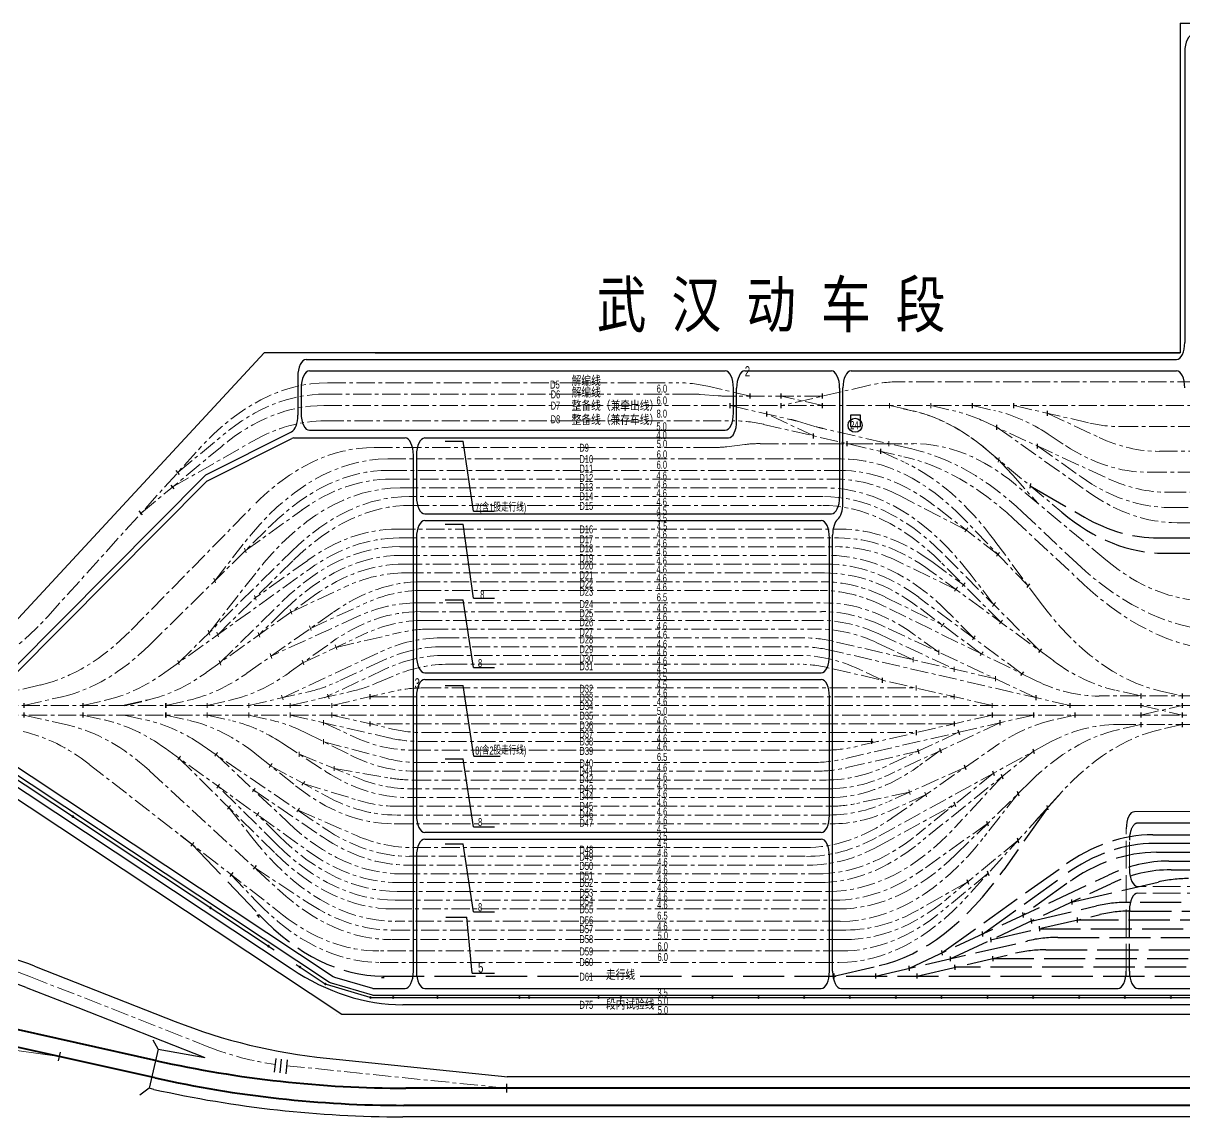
# Model space of a CAD drawing. Header units: millimetres. Extents: x 127 to 2034, y 513 to 812.
# Drawn here: x 971.1 to 1072.7, y 599.1 to 694.7 of the extents above; entities that cross this region are included whole.
import ezdxf

# ---------------------------------------------------------------- set-up
doc = ezdxf.new("R2010")
doc.units = ezdxf.units.MM
for name, pattern in [('ACAD_ISO02W100', [15, 12, -3]), ('CENTER', [50.8, 31.75, -6.35, 6.35, -6.35]), ('CONTINOUS', [0])]:
    doc.linetypes.add(name, pattern=pattern)
for name, color, linetype in [('TXT', 4, 'Continuous'), ('ZC_动车段新建', 52, 'Continuous'), ('ZC_新建', 7, 'Continuous'), ('ZC_站场', 7, 'Continuous'), ('ZC_远期', 7, 'Continuous'), ('室外建筑与道路', 3, 'Continuous'), ('牵引所', 6, 'Continuous'), ('生产房屋', 1, 'Continuous'), ('设计', 6, 'Continuous'), ('近期设计', 6, 'Continuous')]:
    doc.layers.add(name, color=color, linetype=linetype)
doc.styles.add('HZTXT', font='tx.shx', dxfattribs={"width": 0.75, "bigfont": 'hztxt.shx'})
doc.styles.add('SJW', font='SimSun.ttf', dxfattribs={"width": 0.8})
doc.linetypes.add('JBFWALL1', pattern='A,5000,[130,ltypeshp.shx,S=250,R=0,X=0,Y=-250],5000', length=10000)
doc.linetypes.add('JBFWALL1F', pattern='A,5000,[130,ltypeshp.shx,S=250,R=0,X=0,Y=250],5000', length=10000)

msp = doc.modelspace()

# ---------------------------------------------------------------- linework, layer by layer
at = {"layer": 'TXT'}
for p, q in [((1007.99, 658.15), (1009.55, 658.15)), ((1010.45, 652.03), (1009.55, 658.15)), ((1010.45, 652.03), (1012.28, 652.03)), ((1007.99, 650.91), (1009.55, 650.91)), ((1010.45, 644.42), (1009.55, 650.91)), ((1007.99, 644.29), (1009.56, 644.29)), ((1010.45, 638.36), (1009.56, 644.29)), ((1010.45, 644.42), (1012.28, 644.42)), ((1010.45, 638.36), (1012.29, 638.36)), ((1007.99, 636.79), (1009.55, 636.79)), ((1010.48, 630.62), (1009.55, 636.79)), ((1007.99, 630.38), (1009.55, 630.38)), ((1010.45, 624.45), (1009.55, 630.38)), ((1010.48, 630.62), (1012.79, 630.62)), ((1010.45, 624.45), (1012.28, 624.45)), ((1007.99, 622.94), (1009.55, 622.94)), ((1010.45, 617.01), (1009.55, 622.94)), ((1010.45, 617.01), (1012.28, 617.01)), ((1008.02, 616.53), (1009.86, 616.53)), ((1010.35, 611.64), (1009.86, 616.53)), ((1010.35, 611.64), (1012.28, 611.64))]:
    msp.add_line(p, q, dxfattribs=at)
msp.add_circle((1043.83, 659.55), 0.611, dxfattribs=at)
at = {"layer": 'ZC_动车段新建', "color": 6, "linetype": 'JBFWALL1', "ltscale": 0.0002}
msp.add_line((1072.27, 694.71), (1091.86, 694.71), dxfattribs=at)
at = {"layer": 'ZC_动车段新建', "color": 6, "linetype": 'JBFWALL1F', "ltscale": 0.0002}
for p, q in [((1072.27, 694.71), (1072.27, 665.88)), ((992.15, 665.88), (967.19, 638.96)), ((1072.27, 665.88), (992.15, 665.88)), ((964.37, 630.97), (998.94, 608.05)), ((998.94, 608.05), (1155.44, 608.05))]:
    msp.add_line(p, q, dxfattribs=at)
at = {"layer": 'ZC_动车段新建', "color": 1}
for p, q in [((1072.27, 665.88), (996.81, 665.88)), ((1001.86, 665.88), (1072.27, 665.88))]:
    msp.add_line(p, q, dxfattribs=at)
at = {"layer": 'ZC_新建', "color": 1}
for p, q in [((965.8, 631.07), (994.51, 612.04)), ((1004.26, 608.89), (1155.35, 608.89))]:
    msp.add_line(p, q, dxfattribs=at)
msp.add_ellipse((1004.26, 675.49), major_axis=(0, 66.61), ratio=0.481384, start_param=2.832691, end_param=3.141593, dxfattribs=at)
at = {"layer": 'ZC_站场', "color": 1}
msp.add_line((1072.27, 665.88), (996.81, 665.88), dxfattribs=at)
at = {"layer": 'ZC_站场', "color": 6, "linetype": 'CONTINOUS'}
for p, q in [((966.2, 631.45), (993.01, 613.68)), ((994.94, 612.4), (997.48, 610.71)), ((997.56, 610.68), (1001.4, 609.54)), ((1001.43, 609.52), (1099.53, 609.52))]:
    msp.add_line(p, q, dxfattribs=at)
at = {"layer": 'ZC_站场'}
msp.add_line((998.45, 608), (998.45, 608), dxfattribs=at)
at = {"layer": 'ZC_站场', "color": 145}
for p, q in [((974.29, 604.73), (974.12, 603.97)), ((1013.35, 601.97), (1013.35, 601.19))]:
    msp.add_line(p, q, dxfattribs=at)
at = {"layer": 'ZC_远期', "color": 145}
for p, q in [((1032.91, 661.06), (1032.91, 661.49)), ((1034.65, 661.89), (1034.65, 662.32)), ((1037.37, 661.89), (1037.37, 662.32)), ((1037.37, 661.06), (1037.37, 661.49)), ((1040.97, 661.89), (1040.97, 662.32)), ((1040.97, 661.06), (1040.97, 661.49)), ((1054.09, 661.06), (1054.09, 661.49)), ((1057.72, 661.06), (1057.72, 661.49)), ((1036.11, 660.32), (1036.11, 660.75)), ((1060.65, 660.38), (1060.65, 660.81)), ((1056.24, 659.14), (1056.24, 659.58)), ((1040.2, 658.4), (1040.2, 658.84)), ((1043.14, 657.73), (1043.14, 658.16)), ((1046.08, 657.05), (1046.08, 657.48)), ((1059.79, 657.51), (1059.79, 657.94)), ((984.73, 655.26), (984.45, 655.6)), ((984.27, 653.99), (984, 654.32)), ((1059.18, 654.46), (1059.11, 654.05)), ((981.5, 651.73), (981.22, 652.06)), ((1059.1, 645.69), (1058.85, 645.37)), ((1060.14, 640), (1059.89, 639.67)), ((1046.21, 637.48), (1046.21, 637.04)), ((1058.56, 638), (1058.31, 637.67)), ((1001.38, 636.03), (1001.38, 635.59)), ((1068.82, 636.09), (1068.82, 635.66)), ((1072.45, 636.09), (1072.45, 635.66)), ((971.13, 635.26), (971.13, 634.83)), ((976.28, 635.26), (976.28, 634.83)), ((1059.65, 635.95), (1059.65, 635.51)), ((1062.61, 635.26), (1062.61, 634.83)), ((1068.84, 635.26), (1068.84, 634.83)), ((1072.45, 635.26), (1072.45, 634.83)), ((971.13, 634.43), (971.13, 634)), ((976.28, 634.43), (976.28, 634)), ((1055.81, 634.43), (1055.81, 634)), ((1059.43, 634.43), (1059.43, 634)), ((1063.06, 634.43), (1063.06, 634)), ((1068.84, 634.43), (1068.84, 634)), ((1072.45, 634.43), (1072.45, 634)), ((1001.38, 633.66), (1001.38, 633.23)), ((1052.49, 633.66), (1052.49, 633.23)), ((1056.5, 633.75), (1056.5, 633.32)), ((1068.82, 633.6), (1068.82, 633.16)), ((1072.45, 633.6), (1072.45, 633.16)), ((1045.27, 632.13), (1045.27, 631.7)), ((1049.17, 632.9), (1049.17, 632.46)), ((1052.82, 632.92), (1052.96, 632.51)), ((1049.28, 631.26), (1049.42, 630.85)), ((1051.21, 631.31), (1051.35, 630.9)), ((1059.37, 631.26), (1059.51, 630.85)), ((1053.37, 629.85), (1053.51, 629.44)), ((1055.86, 629.34), (1056, 628.93)), ((1056.61, 629.05), (1056.76, 628.64)), ((1058.01, 627.55), (1058.16, 627.15)), ((1052.48, 626.62), (1052.62, 626.21)), ((1060.73, 625.93), (1060.63, 626.31)), ((1055.34, 624.94), (1055.48, 624.53)), ((1058, 623.46), (1058.14, 623.05)), ((991.43, 621.06), (991.18, 620.74)), ((989.39, 620.43), (989.14, 620.1)), ((1053.61, 619.84), (1053.75, 619.43)), ((1055.39, 620.58), (1055.53, 620.17)), ((1062.75, 618.07), (1062.8, 617.65)), ((991.73, 616.52), (991.53, 616.73)), ((991.67, 616.78), (991.63, 616.63)), ((1058.49, 616.93), (1058.53, 616.51)), ((1059.21, 616.41), (1059.26, 615.99)), ((1059.93, 615.74), (1059.95, 615.31)), ((1063.25, 616.51), (1063.27, 616.08)), ((1054.94, 615.27), (1054.99, 614.85)), ((1055.67, 614.76), (1055.71, 614.34)), ((1051.4, 613.62), (1051.45, 613.2)), ((1052.14, 613.11), (1052.16, 612.68)), ((1055.86, 613.13), (1055.89, 612.7)), ((1048.53, 612.28), (1048.56, 611.85)), ((1052.54, 612.36), (1052.57, 611.93)), ((1002.65, 611.22), (1002.42, 611.22)), ((1002.54, 611.38), (1002.54, 611.22)), ((1041.98, 611.6), (1041.98, 611.17)), ((1045.61, 611.6), (1045.61, 611.17)), ((1049.24, 611.6), (1049.24, 611.17))]:
    msp.add_line(p, q, dxfattribs=at)
at = {"layer": 'ZC_远期', "color": 6, "linetype": 'ACAD_ISO02W100', "ltscale": 0.3}
for p, q in [((1059.15, 654.26), (1063.91, 651.51)), ((1070.33, 649.7), (1111.71, 649.7)), ((1070.86, 648.37), (1111.71, 648.37)), ((1061.66, 627.2), (1059.62, 624.95)), ((1060.68, 626.12), (1056.84, 620.68)), ((985.85, 622.89), (991.67, 616.78)), ((1069.88, 623.74), (1115.42, 623.74)), ((1123, 622.97), (1070.04, 622.97)), ((1070.2, 622.21), (1108.41, 622.21)), ((1051.43, 613.41), (1062.04, 621.01)), ((1071.28, 621.44), (1103.76, 621.44)), ((1048.54, 612.06), (1066.01, 620.22)), ((1054.97, 615.06), (1062.2, 620.25)), ((1071.47, 620.67), (1104.07, 620.67)), ((1052.15, 612.89), (1066.19, 619.46)), ((1062.36, 619.48), (1058.51, 616.72)), ((1062.77, 617.86), (1070.33, 619.6)), ((1099.36, 617.83), (1067.6, 617.83)), ((1055.69, 614.55), (1065.26, 616.76)), ((1059.23, 616.2), (1064.94, 617.52)), ((1067.91, 617.06), (1099.67, 617.06)), ((1063.26, 616.3), (1100, 616.3)), ((1059.94, 615.53), (1100.19, 615.53)), ((1061.58, 614.76), (1100.23, 614.76)), ((1045.61, 611.38), (1058.93, 614.46)), ((1060.52, 613.68), (1099.61, 613.68)), ((1049.24, 611.38), (1057.87, 613.38)), ((1055.87, 612.91), (1099.64, 612.91)), ((1041.98, 611.38), (1045.95, 612.3)), ((1099.79, 612.15), (1052.56, 612.15)), ((1002.54, 611.38), (1100.36, 611.38))]:
    msp.add_line(p, q, dxfattribs=at)
at = {"layer": 'ZC_远期', "color": 3, "linetype": 'ACAD_ISO02W100', "lineweight": 15, "ltscale": 0.2}
for p, q in [((1067.55, 611.8), (1067.55, 624.26)), ((1067.83, 620.72), (1067.83, 623.27)), ((1105.29, 619.22), (1068.55, 619.22)), ((1105.29, 618.63), (1068.55, 618.63))]:
    msp.add_line(p, q, dxfattribs=at)
at = {"layer": 'ZC_远期', "color": 3, "linetype": 'ACAD_ISO02W100', "ltscale": 0.2}
msp.add_line((1067.83, 611.8), (1067.83, 617.14), dxfattribs=at)
at = {"layer": 'ZC_远期', "color": 6, "linetype": 'ACAD_ISO02W100', "ltscale": 0.3}
for centre, start_param, end_param in [((1070.86, 698.32), 2.760735, 3.141593), ((1070.33, 699.66), 2.871394, 3.141593), ((1069.88, 573.78), 0, 0.331976), ((1070.04, 573.02), 0, 0.331976), ((1070.2, 572.25), 0, 0.331976), ((1071.28, 571.48), 0, 0.221317), ((1043.29, 661.95), 3.252251, 3.740297), ((1071.47, 570.72), 0, 0.221317), ((1072.99, 569.95), 0, 0.110659), ((1067.6, 567.87), 0, 0.110659), ((1002.54, 661.34), 2.672688, 3.141593), ((1067.91, 567.11), 0, 0.110659), ((1061.58, 564.81), 0, 0.110659), ((1060.52, 563.72), 0, 0.110659)]:
    msp.add_ellipse(centre, major_axis=(0, 49.96), ratio=0.481384, start_param=start_param, end_param=end_param, dxfattribs=at)
at = {"layer": 'ZC_远期', "color": 3, "linetype": 'ACAD_ISO02W100', "ltscale": 0.2}
msp.add_ellipse((1068.55, 623.27), major_axis=(0, 1.5), ratio=0.481384, start_param=0, end_param=1.570797, dxfattribs=at)
at = {"layer": '室外建筑与道路'}
for p, q in [((1072.67, 692.23), (1072.67, 666.8)), ((995.81, 665.3), (1071.95, 665.3)), ((995.09, 663.8), (995.09, 660.44)), ((996.1, 664.3), (1032.47, 664.3)), ((1034.19, 664.3), (1041.76, 664.3)), ((1043.49, 664.32), (1071.95, 664.32)), ((995.37, 662.8), (995.37, 660.61)), ((1033.19, 660.61), (1033.19, 662.8)), ((1033.47, 659.94), (1033.47, 662.8)), ((1042.49, 653.3), (1042.49, 662.8)), ((1042.77, 652.72), (1042.77, 662.82)), ((987.05, 655.21), (994.54, 658.99)), ((987.12, 654.65), (994.56, 658.39)), ((994.75, 658.44), (1004.47, 658.44)), ((996.1, 659.11), (1005.48, 659.11)), ((1005.48, 659.11), (1032.47, 659.11)), ((1006.19, 658.44), (1032.75, 658.44)), ((1005.19, 656.94), (1005.19, 611.8)), ((1005.47, 656.94), (1005.47, 653.3)), ((970.21, 638.28), (987.05, 655.21)), ((970.28, 637.69), (987.17, 654.69)), ((1006.19, 651.8), (1041.76, 651.8)), ((1006.19, 651.22), (1040.87, 651.22)), ((1005.47, 649.72), (1005.47, 639.41)), ((1041.59, 639.41), (1041.59, 649.72)), ((1041.87, 611.8), (1041.87, 649.94)), ((1006.19, 637.91), (1040.87, 637.91)), ((1006.19, 637.33), (1040.87, 637.33)), ((1005.47, 635.83), (1005.47, 625.45)), ((1041.59, 625.45), (1041.59, 635.83)), ((966.19, 632.56), (977.74, 624.9)), ((966.14, 631.89), (977.64, 624.27)), ((977.74, 624.9), (998.18, 611.36)), ((1081.67, 625.77), (1068.27, 625.76)), ((977.69, 624.24), (997.87, 610.86)), ((1006.19, 623.96), (1040.87, 623.96)), ((1105.29, 624.77), (1068.55, 624.77)), ((1006.19, 623.37), (1040.87, 623.37)), ((1005.47, 621.87), (1005.47, 611.8)), ((1041.59, 611.8), (1041.59, 621.87)), ((997.99, 610.8), (1001.59, 609.73)), ((998.29, 611.3), (1001.61, 610.32)), ((1001.69, 609.72), (1155.61, 609.72)), ((1001.71, 610.3), (1004.47, 610.3)), ((1006.19, 610.3), (1040.87, 610.3)), ((1042.59, 610.3), (1066.83, 610.3)), ((1068.55, 610.3), (1105.29, 610.3))]:
    msp.add_line(p, q, dxfattribs=at)
for centre, major_axis, start_param, end_param in [((1073.39, 692.21), (0, 1.5), 0, 1.570796), ((1071.95, 666.8), (0, 1.5), 3.141593, 4.712389), ((995.81, 663.8), (0, 1.5), 0, 1.570796), ((996.1, 662.8), (0, 1.5), 0, 1.570796), ((1032.47, 662.8), (0, 1.5), 4.712372, 6.283186), ((1034.19, 662.8), (0, 1.5), 0, 1.570774), ((1041.76, 662.8), (0, 1.5), 4.712372, 6.283186), ((1043.49, 662.82), (0, 1.5), 0, 1.570774), ((1071.95, 662.82), (0, 1.5), -1.570796, 0), ((994.37, 660.44), (0, 1.5), 3.379528, 4.712389), ((996.1, 660.61), (0, 1.5), 1.570796, 3.141593), ((1032.47, 660.61), (0, 1.5), 3.141593, 4.712372), ((1032.75, 659.94), (0, 1.5), 3.141593, 4.712366), ((994.75, 656.78), (0, 1.67), 0, 0.237936), ((1004.47, 656.94), (0, 1.5), 4.712389, 6.283186), ((1006.19, 656.94), (0, 1.5), 0, 1.570796), ((1006.19, 653.3), (0, 1.5), 1.570796, 3.141593), ((1041.76, 653.3), (0, 1.5), 3.141593, 4.712372), ((1042.04, 652.72), (0, 1.5), 3.528631, 4.712366), ((1042.59, 649.94), (0, 1.5), 0.387038, 1.570774), ((1006.19, 649.72), (0, 1.5), 0, 1.570796), ((1040.87, 649.72), (0, 1.5), 4.712372, 6.283186), ((1006.19, 639.41), (0, 1.5), 1.570796, 3.141593), ((1040.87, 639.41), (0, 1.5), 3.141593, 4.712372), ((1006.19, 635.83), (0, 1.5), 0, 1.570796), ((1040.87, 635.83), (0, 1.5), 4.712372, 6.283186), ((975.42, 625.34), (0, 0.0833), 4.712389, 10.995574), ((1006.19, 625.45), (0, 1.5), 1.570796, 3.141593), ((1040.87, 625.45), (0, 1.5), 3.141593, 4.712372), ((1068.27, 624.26), (0, 1.5), 0, 1.570797), ((1006.19, 621.87), (0, 1.5), 0, 1.570796), ((1040.87, 621.87), (0, 1.5), 4.712372, 6.283186), ((1068.55, 620.72), (0, 1.5), 1.570797, 3.141593), ((1068.55, 617.14), (0, 1.5), 0, 1.570797), ((987.46, 617.36), (0, 0.0833), 4.712389, 10.995574), ((992.52, 614.01), (0, 0.0833), -1.570796, 4.712389), ((995.27, 612.18), (0, 0.0833), 4.712389, 10.995574), ((1004.47, 611.8), (0, 1.5), 3.141593, 4.712389), ((1006.19, 611.8), (0, 1.5), 1.570796, 3.141593), ((1040.87, 611.8), (0, 1.5), 3.141593, 4.712372), ((1042.59, 611.8), (0, 1.5), 1.570774, 3.141593), ((1066.83, 611.8), (0, 1.5), 3.141593, 4.712391), ((1068.55, 611.8), (0, 1.5), 1.570797, 3.141593), ((997.52, 610.69), (0, 0.0833), 4.712389, 10.995574), ((998.09, 612.28), (0, 1.5), 2.83269, 2.999759), ((998.39, 612.78), (0, 1.5), 2.83269, 2.999759), ((1001.69, 611.22), (0, 1.5), 2.999759, 3.141593), ((1001.71, 611.8), (0, 1.5), 2.999759, 3.141593), ((1001.43, 609.52), (0, 0.0833), -1.570796, 4.712389), ((1003.42, 609.52), (0, 0.0833), -1.570796, 4.712389), ((1007.31, 609.52), (0, 0.0833), -1.570796, 4.712389), ((1014.49, 609.52), (0, 0.0833), 4.712389, 10.995574), ((1015.33, 609.52), (0, 0.0833), 4.712389, 10.995574), ((1021.38, 609.52), (0, 0.0833), 4.712389, 10.995574), ((1021.38, 609.52), (0, 0.0833), 4.712389, 10.995574), ((1021.38, 609.52), (0, 0.0833), -1.570796, 4.712389), ((1021.38, 609.52), (0, 0.0833), -1.570796, 4.712389), ((1023.34, 609.52), (0, 0.0833), 4.712389, 10.995574), ((1031.36, 609.52), (0, 0.0833), 4.712389, 10.995574), ((1031.36, 609.52), (0, 0.0833), 4.712389, 10.995574), ((1035.37, 609.52), (0, 0.0833), -1.570796, 4.712389), ((1039.37, 609.52), (0, 0.0833), 4.712389, 10.995574), ((1043.38, 609.52), (0, 0.0833), -1.570796, 4.712389), ((1047.39, 609.52), (0, 0.0833), -1.570796, 4.712389), ((1051.4, 609.52), (0, 0.0833), 4.712389, 10.995574), ((1055.41, 609.52), (0, 0.0833), 4.712389, 10.995574), ((1059.41, 609.52), (0, 0.0833), 4.712389, 10.995574), ((1059.41, 609.52), (0, 0.0833), 4.712389, 10.995574), ((1063.42, 609.52), (0, 0.0833), 4.712389, 10.995574), ((1067.43, 609.52), (0, 0.0833), 4.712389, 10.995574), ((1071.44, 609.52), (0, 0.0833), 4.712389, 10.995574)]:
    msp.add_ellipse(centre, major_axis=major_axis, ratio=0.481384, start_param=start_param, end_param=end_param, dxfattribs=at)
at = {"layer": '牵引所', "linetype": 'Continuous'}
for p, q in [((993.05, 602.97, 0), (993.18, 604.18, 0)), ((993.54, 602.91, 0), (993.67, 604.12, 0)), ((994.16, 604.06, 0), (994.03, 602.85, 0))]:
    msp.add_line(p, q, dxfattribs=at)
at = {"layer": '生产房屋'}
for p, q in [((1043.43, 660.44), (1043.43, 659.44)), ((1044.3, 660.44), (1043.43, 660.44)), ((1044.3, 659.44), (1044.3, 660.44)), ((1043.43, 659.44), (1044.3, 659.44))]:
    msp.add_line(p, q, dxfattribs=at)
at = {"layer": '设计', "color": 41, "linetype": 'Continuous', "ltscale": 0.6}
for p, q in [((972.06, 612.26), (976.58, 610.48)), ((971.32, 610.4), (975.83, 608.63)), ((976.58, 610.48), (984.35, 607.42)), ((975.83, 608.63), (986.94, 604.25)), ((982.87, 604.98), (982.44, 605.78)), ((982.87, 604.98), (982.09, 601.57, 0)), ((982.87, 604.98), (986.94, 604.25)), ((997.59, 604.2), (1013.45, 602.58)), ((1151.18, 602.58), (1013.4, 602.58)), ((982.09, 601.57, 0), (981.27, 600.98)), ((982.49, 601.48, 0), (982.09, 601.57, 0)), ((1151.05, 599.08), (1004.26, 599.08))]:
    msp.add_line(p, q, dxfattribs=at)
for centre, radius, start, end in [((962.53, 588.07), 26, 68.4993, 106.6499), ((962.53, 588.07), 24, 68.4993, 106.6499), ((1002.68, 653.94), 50, 248.4993, 264.1599), ((1004.26, 699.08, 0), 100, 257.4242, 270)]:
    msp.add_arc(centre, radius, start, end, dxfattribs=at)
at = {"layer": '近期设计', "color": 3, "linetype": 'CENTER', "lineweight": 15, "ltscale": 0.05}
for p, q in [((997.69, 663.27), (1028.29, 663.27)), ((1034.67, 662.1), (1030.95, 662.97)), ((1045.09, 663.05), (1037.39, 661.27)), ((1111.71, 663.35), (1047.74, 663.35)), ((1029.46, 662.27), (997.48, 662.27)), ((1031.87, 662.13), (1030.26, 662.24)), ((1041, 662.1), (1032.67, 662.1)), ((1041, 661.27), (1037.39, 662.1)), ((1046.83, 661.06), (1046.83, 661.49)), ((1050.46, 661.06), (1050.46, 661.49)), ((997.35, 661.27), (1111.71, 661.27)), ((1032.93, 661.27), (1038.13, 660.07)), ((1040.23, 658.62), (1036.14, 660.53)), ((1046.86, 661.27), (1048.92, 660.8)), ((1048.94, 660.79), (1048.05, 661)), ((1050.49, 661.27), (1052.48, 660.81)), ((1054.12, 661.27), (1056.11, 660.81)), ((1057.74, 661.27), (1064.36, 659.75)), ((1060.68, 660.59), (1065.17, 658.49)), ((997.51, 659.94), (1033.18, 659.94)), ((1035.83, 659.63), (1048.1, 656.8)), ((1038.79, 659.9), (1040.38, 659.44)), ((1055.03, 659.93), (1065.99, 654.88)), ((1067.01, 659.44), (1111.71, 659.44)), ((984.61, 655.45), (988.59, 658.73)), ((1048.79, 657.48), (1041.03, 659.27)), ((1056.27, 659.36), (1064.24, 653.71)), ((1060.72, 658.78), (1062.24, 657.78)), ((973.21, 642.84), (986.39, 657.41)), ((981.41, 651.9), (988.47, 657.73)), ((984.15, 654.17), (991.14, 658.16)), ((1001.77, 657.61), (1031.3, 657.61)), ((1032.62, 657.68), (1034.22, 657.87)), ((1035.54, 657.94), (1048.3, 657.94)), ((1041.13, 657.94), (1048.93, 657.94)), ((1046.77, 657.73), (1046.77, 658.16)), ((1055.22, 657.52), (1061.92, 651.95)), ((1059.81, 657.73), (1063.6, 655.04)), ((1002.95, 656.61), (1042.62, 656.61)), ((1046.1, 657.26), (1048.24, 656.27)), ((1056.44, 656.74), (1056.36, 656.34)), ((1056.4, 656.54), (1057.46, 655.36)), ((1070.45, 657.28), (1111.71, 657.28)), ((1003.04, 655.61), (1042.45, 655.61)), ((1050.79, 655.4), (1050.79, 655.4)), ((1069.51, 655.44), (1111.71, 655.44)), ((1003.26, 654.84), (1041.97, 654.84)), ((1057.62, 655.19), (1059.82, 652.73)), ((1065.77, 647.78), (1057.86, 654.36)), ((1004.03, 654.08), (1041.21, 654.08)), ((1041.04, 653.31), (1004.83, 653.31)), ((1053.55, 650.39), (1047.77, 653.37)), ((1071.2, 653.7), (1111.71, 653.7)), ((980.5, 641.63), (991.18, 652.51)), ((1004.99, 652.55), (1040.88, 652.55)), ((1056.32, 648.26), (1050.79, 652.51)), ((1071.37, 652.36), (1111.71, 652.36)), ((990.49, 648.58), (995.43, 652.12)), ((1058.96, 645.51), (1053.39, 651.31)), ((1057.66, 651.39), (1063.88, 645.61)), ((1058.49, 651.95), (1063.23, 647.48)), ((982.1, 640.32), (992.74, 650.8)), ((1003.78, 650.47), (1042.55, 650.47)), ((1053.68, 650.57), (1053.43, 650.24)), ((1072.01, 651.03), (1111.71, 651.03)), ((1003.94, 649.7), (1042.39, 649.7)), ((1060.03, 644.07), (1056.05, 649.44)), ((984.65, 638.78), (994.53, 648.51)), ((987.82, 645.96), (990.32, 649.16)), ((990.42, 648.8), (990.56, 648.39)), ((1004.01, 648.93), (1042.16, 648.93)), ((1060.01, 639.81), (1051.49, 648.35)), ((1056.45, 648.44), (1056.2, 648.12)), ((988.08, 641.24), (994.69, 647.74)), ((995.95, 647.74), (991.36, 644.46)), ((1004.17, 648.17), (1041.52, 648.17)), ((1004.37, 647.4), (1041.33, 647.4)), ((1052.65, 645.2), (1047.59, 647.64)), ((1050.54, 647.63), (1053.32, 645.59)), ((1056.59, 642.32), (1051.33, 647.59)), ((983.45, 637.92), (996.11, 646.98)), ((987.32, 641.41), (991.4, 646.63)), ((1004.49, 646.64), (1041.17, 646.64)), ((1061.21, 638.94), (1050.38, 646.86)), ((1055.98, 643.86), (1053.99, 646.45)), ((987.75, 646.17), (987.89, 645.76)), ((994.5, 643.22), (999.23, 645.42)), ((1005.94, 645.87), (1040.95, 645.87)), ((1052.78, 645.38), (1052.53, 645.05)), ((1053.45, 645.78), (1053.2, 645.45)), ((987.07, 637.92), (996.55, 644.69)), ((991.29, 644.68), (991.43, 644.27)), ((1006.04, 645.1), (1040.77, 645.1)), ((1046.47, 644.53), (1051.48, 642.08)), ((1058.43, 637.82), (1049.4, 644.5)), ((988.27, 638.77), (993.73, 644.13)), ((990.62, 637.86), (998.21, 643.21)), ((993.88, 643.37), (991.7, 641.23)), ((994.42, 643.44), (994.56, 643.03)), ((996.19, 641.79), (1000.87, 643.93)), ((1005.54, 644.02), (1041.11, 644.02)), ((1005.81, 643.25), (1040.89, 643.25)), ((1059.67, 637.21), (1046.29, 643.77)), ((1054.9, 639.55), (1049.24, 643.74)), ((1056.11, 644.04), (1055.86, 643.71)), ((1000.37, 642.85), (992.76, 639.37)), ((1006.14, 642.49), (1040.7, 642.49)), ((1051.61, 642.26), (1051.36, 641.94)), ((1054.21, 640.94), (1052.05, 643.13)), ((1056.72, 642.5), (1056.47, 642.18)), ((987.25, 641.62), (987.39, 641.21)), ((988.01, 641.45), (988.15, 641.04)), ((991.63, 641.44), (991.77, 641.03)), ((995.54, 638.78), (1000.87, 641.27)), ((996.12, 642.01), (996.26, 641.6)), ((998.43, 640.13), (1004.01, 641.42)), ((1006.66, 641.72), (1040.52, 641.72)), ((1045.98, 641.27), (1052.53, 638.21)), ((1059.68, 635.72), (1046.17, 642.04)), ((1051.17, 639.7), (1048.94, 641.29)), ((1054.34, 641.13), (1054.09, 640.8)), ((994.34, 637.93), (997.98, 640.53)), ((998.35, 640.34), (998.49, 639.94)), ((1007.61, 640.96), (1039.3, 640.96)), ((1007.79, 640.19), (1038.99, 640.19)), ((1056.14, 637.38), (1041.95, 640.65)), ((1045.8, 640.5), (1047.75, 639.59)), ((992.68, 639.58), (992.82, 639.17)), ((993.74, 635.72), (1002.33, 639.74)), ((1007.98, 639.42), (1038.92, 639.42)), ((1062.61, 635.05), (1041.64, 639.89)), ((1048.92, 639.04), (1047.75, 639.59)), ((1048.9, 639.27), (1048.9, 638.83)), ((1051.15, 639.92), (1051.15, 639.49)), ((1055.03, 639.73), (1054.78, 639.41)), ((984.58, 638.99), (984.72, 638.59)), ((988.2, 638.99), (988.34, 638.58)), ((995.47, 639), (995.61, 638.59)), ((1002.7, 638.21), (997.41, 635.73)), ((1002.51, 638.97), (998.64, 637.16)), ((1008.32, 638.66), (1038.82, 638.66)), ((1055.81, 635.05), (1041.47, 638.35)), ((1046.23, 637.26), (1044.2, 638.21)), ((1052.5, 638.43), (1052.5, 638)), ((1001.95, 636.99), (1003.52, 637.65)), ((1056.11, 637.6), (1056.11, 637.17)), ((972.57, 636.84), (964.81, 635.05)), ((990.8, 635.05), (996.02, 636.25)), ((994.43, 635.05), (999.8, 636.29)), ((997.69, 636.03), (997.83, 635.62)), ((998.06, 635.05), (1003.37, 636.27)), ((1006.03, 636.58), (1049.17, 636.58)), ((1049.17, 636.79), (1049.17, 636.36)), ((1052.49, 636.03), (1052.49, 635.59)), ((1068.82, 635.88), (1066.54, 636.4)), ((1070.46, 636.34), (1072.45, 635.88)), ((948.08, 635.05), (1082.38, 635.05)), ((971.13, 635.05), (974.46, 635.81)), ((976.28, 635.05), (978.28, 635.51)), ((983.54, 635.05), (985.53, 635.51)), ((987.17, 635.05), (989.16, 635.51)), ((987.17, 635.26), (987.17, 634.83)), ((990.8, 635.26), (990.8, 634.83)), ((993.66, 635.94), (993.8, 635.53)), ((994.43, 635.26), (994.43, 634.83)), ((998.06, 635.26), (998.06, 634.83)), ((1001.38, 635.81), (1052.49, 635.81)), ((1055.81, 635.26), (1055.81, 634.83)), ((1078.78, 635.88), (1065.19, 635.88)), ((1068.84, 634.21), (1072.45, 635.05)), ((1068.84, 635.05), (1072.45, 634.21)), ((1082.38, 634.21), (950.39, 634.21)), ((971.13, 634.21), (975.02, 633.32)), ((976.28, 634.21), (978.28, 633.75)), ((979.91, 634.21), (981.9, 633.75)), ((983.54, 634.21), (985.53, 633.75)), ((987.17, 634.43), (987.17, 634)), ((987.17, 634.21), (989.16, 633.75)), ((990.8, 634.43), (990.8, 634)), ((990.8, 634.21), (992.79, 633.75)), ((994.43, 634.43), (994.43, 634)), ((994.43, 634.21), (1003.06, 632.22)), ((998.06, 634.43), (998.06, 634)), ((998.06, 634.21), (1003.37, 632.99)), ((1059.43, 634.21), (1042.8, 630.37)), ((1055.81, 634.21), (1043.86, 631.45)), ((1063.06, 634.21), (1061.07, 633.75)), ((997.34, 633.32), (997.34, 633.75)), ((997.37, 633.54), (999.86, 632.37)), ((1052.49, 633.45), (1001.38, 633.45)), ((1056.5, 633.54), (1046.77, 628.99)), ((1066.81, 633.38), (1078.78, 633.38)), ((1068.82, 633.38), (1066.83, 632.92)), ((1072.45, 633.38), (1070.46, 632.92)), ((995.79, 632.66), (999.69, 630.7)), ((997.32, 631.66), (997.32, 632.09)), ((1006.03, 632.68), (1049.17, 632.68)), ((1052.89, 632.7), (1046.58, 629.75)), ((983.49, 631.31), (995.99, 622.31)), ((986.73, 631.58), (997.39, 624.33)), ((993.7, 631.77), (997.52, 629.29)), ((995.2, 630.56), (995.2, 631)), ((997.35, 631.88), (1002.67, 630.47)), ((1005.14, 631.15), (1041.2, 631.15)), ((1005.72, 631.91), (1045.85, 631.91)), ((1043.11, 629.61), (1049.35, 631.05)), ((1060.67, 631.72), (1045.71, 623.51)), ((1047.06, 625.2), (1056.1, 631.48)), ((1059.44, 631.05), (1049.32, 622.92)), ((1051.28, 631.1), (1049.37, 629.73)), ((984.83, 630.62), (984.58, 630.3)), ((984.69, 630.44), (993.12, 622.11)), ((988.07, 630.94), (987.82, 630.62)), ((987.93, 630.76), (994.24, 624.81)), ((991.51, 630.73), (994.88, 628.04)), ((992.83, 629.96), (992.58, 629.63)), ((995.22, 630.78), (1000.36, 628.69)), ((1005.71, 630.07), (1040.14, 630.07)), ((976.84, 629.9), (993.75, 616.75)), ((982.1, 629.34), (993.49, 618.86)), ((992.7, 629.78), (997.6, 627.11)), ((998.28, 629.32), (998.28, 629.75)), ((998.28, 629.54), (1003.17, 628.7)), ((1005.34, 629.3), (1040.45, 629.3)), ((1053.44, 629.63), (1046.63, 626.59)), ((1055.94, 629.12), (1049.17, 623.69)), ((988.25, 628.16), (988, 627.83)), ((993.28, 622.87), (988.12, 627.97)), ((995.69, 628.4), (995.44, 628.08)), ((995.56, 628.22), (1000.32, 626.77)), ((1005.15, 628.53), (1041.3, 628.53)), ((1056.69, 628.84), (1052.61, 624.43)), ((1059.24, 628.46), (1052.65, 622.02)), ((991.37, 627.82), (991.12, 627.49)), ((991.24, 627.64), (997.23, 623.57)), ((1004.71, 627), (1041.54, 627)), ((1041.49, 627.77), (1004.97, 627.77)), ((1048.59, 627.47), (1043.99, 626.49)), ((1050, 627.24), (1046.83, 625.82)), ((1048.52, 627.68), (1048.66, 627.27)), ((1049.93, 627.46), (1050.07, 627.05)), ((1061.84, 627.39), (1053.69, 618.41)), ((1058.09, 627.34), (1055.13, 623.57)), ((989.19, 626.31), (988.94, 625.98)), ((989, 626.18), (990.95, 623.67)), ((995.24, 626.07), (994.99, 625.74)), ((995.11, 625.89), (1000.22, 623.67)), ((1003.82, 626.24), (1041.56, 626.24)), ((1045.89, 622.75), (1052.55, 626.4)), ((991.68, 625.69), (991.43, 625.36)), ((993.44, 623.64), (991.55, 625.51)), ((1041.57, 625.47), (1003.71, 625.47)), ((1003.52, 624.7), (1041.77, 624.7)), ((1055.41, 624.73), (1049.77, 620.71)), ((984.82, 623.7), (986.98, 622.02)), ((985.99, 623.07), (985.74, 622.74)), ((1058.07, 623.24), (1051.82, 618.1)), ((1004.87, 621.86), (1039.57, 621.86)), ((1005.12, 622.62), (1039.44, 622.62)), ((991.29, 620.88), (996.08, 617.74)), ((1004.71, 621.09), (1039.74, 621.09)), ((989.25, 620.25), (991.42, 617.97)), ((1004.19, 620.33), (1040.49, 620.33)), ((1055.46, 620.37), (1051.49, 617.1)), ((1003.77, 618.79), (1041.51, 618.79)), ((1003.86, 619.56), (1040.65, 619.56)), ((1053.68, 619.63), (1049.37, 617.18)), ((1003.61, 618.03), (1041.99, 618.03)), ((1003.46, 617.26), (1042.41, 617.26)), ((1042.54, 616.18), (1003.62, 616.18)), ((1003.33, 615.41), (1043.03, 615.41)), ((1042.96, 614.58), (1003.23, 614.58)), ((1042.63, 613.58), (1002.18, 613.58)), ((1002.28, 612.58), (1042.42, 612.58)), ((994.1, 603.55), (1013.35, 601.58))]:
    msp.add_line(p, q, dxfattribs=at)
at = {"layer": '近期设计', "color": 3, "linetype": 'CENTER', "lineweight": 35, "ltscale": 0.05}
for p, q in [((979.91, 635.05), (981.9, 635.51)), ((983.54, 635.26), (983.54, 634.83)), ((983.54, 634.43), (983.54, 634))]:
    msp.add_line(p, q, dxfattribs=at)
at = {"layer": '近期设计', "color": 1, "linetype": 'CENTER', "lineweight": 15, "ltscale": 0.05}
msp.add_line((971.69, 611.33), (987.31, 605.18), dxfattribs=at)
at = {"layer": '近期设计', "color": 10, "linetype": 'Continuous', "lineweight": 40}
for p, q in [((982.76, 603.98), (954.51, 610.28)), ((1221.98, 601.58), (1004.53, 601.58))]:
    msp.add_line(p, q, dxfattribs=at)
at = {"layer": '近期设计', "color": 2, "lineweight": 40}
msp.add_line((982.6, 602.48), (950.72, 609.59), dxfattribs=at)
at = {"layer": '近期设计', "color": 2, "lineweight": 15, "ltscale": 0.05}
msp.add_line((961.63, 606.13), (974.21, 604.35), dxfattribs=at)
at = {"layer": '近期设计', "color": 2, "linetype": 'Continuous', "lineweight": 40}
msp.add_line((1232.94, 600.08), (1004.37, 600.08), dxfattribs=at)
at = {"layer": '近期设计', "color": 1, "linetype": 'CENTER', "lineweight": 15, "ltscale": 0.05}
for centre, start, end in [((962.53, 588.07), 68.4993, 106.6499), ((996.47, 628.44), 248.4993, 262.3002)]:
    msp.add_arc(centre, 25, start, end, dxfattribs=at)
at = {"layer": '近期设计', "color": 10, "linetype": 'Continuous', "lineweight": 40}
msp.add_arc((1004.53, 701.58), 100, 257.4242, 270, dxfattribs=at)
at = {"layer": '近期设计', "color": 2, "lineweight": 40}
msp.add_arc((1004.37, 700.08), 100, 257.4242, 270, dxfattribs=at)
at = {"layer": '近期设计', "color": 3, "linetype": 'CENTER', "lineweight": 15, "ltscale": 0.05}
for centre, major_axis, start_param, end_param in [((997.69, 613.31), (0, 49.96), 0, 0.489264), ((1028.29, 613.31), (0, 49.96), -0.110659, 0), ((1047.74, 613.4), (0, 49.96), 0, 0.110659), ((997.48, 612.32), (0, 49.96), 0, 0.378605), ((1029.46, 612.32), (0, 49.96), -0.033337, 0), ((1032.67, 712.06), (0, 49.96), 3.108255, 3.141593), ((997.35, 611.32), (0, 49.96), 0, 0.378605), ((1046.27, 611.15), (0, 49.96), -0.491516, -0.110659), ((1046.28, 611.14), (0, 49.96), -0.380857, -0.110659), ((1049.82, 611.16), (0, 49.96), -0.218351, -0.110659), ((1053.45, 611.16), (0, 49.96), -0.306879, -0.110659), ((997.51, 609.98), (0, 49.96), 0, 0.267946), ((1033.18, 609.98), (0, 49.96), -0.110659, 0), ((1035.48, 610.42), (0, 49.96), -0.138177, -0.110659), ((1043.69, 708.92), (0, 49.96), 3.003416, 3.030934), ((1067.01, 709.4), (0, 49.96), 3.030934, 3.141593), ((1070.45, 707.23), (0, 49.96), 2.920275, 3.141593), ((1001.77, 607.65), (0, 49.96), 0, 0.455784), ((1031.3, 707.56), (0, 49.96), 3.141593, 3.196466), ((1035.54, 607.99), (0, 49.96), 0, 0.054873), ((1045.25, 591.28), (0, 66.61), -0.425552, -0.110659), ((1048.93, 607.99), (0, 49.96), -0.380857, 0), ((1069.51, 705.4), (0, 49.96), 2.834714, 3.141593), ((1002.95, 606.65), (0, 49.96), 0, 0.553294), ((1042.62, 606.65), (0, 49.96), -0.464709, 0), ((1044.56, 590.6), (0, 66.61), -0.421054, -0.110659), ((1003.04, 605.65), (0, 49.96), 0, 0.442635), ((1042.45, 605.65), (0, 49.96), -0.35405, 0), ((1042.96, 607.53), (0, 49.96), -0.575367, -0.221318), ((1003.26, 604.89), (0, 49.96), 0, 0.331976), ((1041.97, 604.89), (0, 49.96), -0.243391, 0), ((1071.37, 702.32), (0, 49.96), 2.812583, 3.141593), ((1071.2, 703.65), (0, 49.96), 2.923242, 3.141593), ((1004.03, 604.12), (0, 49.96), 0, 0.552971), ((1004.83, 603.36), (0, 49.96), 0, 0.442312), ((1041.04, 603.36), (0, 49.96), -0.449442, 0), ((1041.21, 604.12), (0, 49.96), -0.560101, 0), ((1072.01, 700.99), (0, 49.96), 2.812583, 3.141593), ((1004.99, 602.59), (0, 49.96), 0, 0.442312), ((1040.88, 602.59), (0, 49.96), -0.449442, 0), ((1003.78, 600.51), (0, 49.96), 0, 0.331653), ((1042.55, 600.51), (0, 49.96), -0.338783, 0), ((1003.94, 599.74), (0, 49.96), 0, 0.331653), ((1042.39, 599.74), (0, 49.96), -0.338783, 0), ((1004.01, 598.98), (0, 49.96), 0, 0.441915), ((1042.16, 598.98), (0, 49.96), -0.228125, 0), ((1004.17, 598.21), (0, 49.96), 0, 0.441915), ((1004.37, 597.45), (0, 49.96), 0, 0.331256), ((1041.33, 597.45), (0, 49.96), -0.342322, 0), ((1041.52, 598.21), (0, 49.96), -0.452981, 0), ((1076.47, 708.15), (0, 66.61), 2.716041, 3.141593), ((1074.71, 694.16), (0, 49.96), 2.760735, 3.141593), ((1004.49, 596.68), (0, 49.96), 0, 0.220597), ((1041.17, 596.68), (0, 49.96), -0.342322, 0), ((1005.94, 595.91), (0, 49.96), 0, 0.327553), ((1040.95, 595.91), (0, 49.96), -0.231663, 0), ((1076.98, 706.4), (0, 66.61), 2.720538, 3.141593), ((1006.04, 595.15), (0, 49.96), 0, 0.216894), ((1040.77, 595.15), (0, 49.96), -0.231663, 0), ((1005.81, 593.3), (0, 49.96), 0, 0.331849), ((1005.54, 594.06), (0, 49.96), 0, 0.216894), ((1040.89, 593.3), (0, 49.96), -0.221317, 0), ((1041.11, 594.06), (0, 49.96), -0.331976, 0), ((1073.12, 685.99), (0, 49.96), 2.566225, 3.030934), ((961.91, 686.93), (0, 49.96), 3.252251, 3.630856), ((1006.14, 592.53), (0, 49.96), 0, 0.22119), ((1040.7, 592.53), (0, 49.96), -0.221317, 0), ((969.91, 686.49), (0, 49.96), 3.252251, 3.597376), ((1006.66, 591.77), (0, 49.96), 0, 0.110532), ((1040.52, 591.77), (0, 49.96), -0.221317, 0), ((971.8, 685.46), (0, 49.96), 3.252251, 3.584228), ((1007.61, 591), (0, 49.96), 0, 0.221317), ((1007.79, 590.23), (0, 49.96), 0, 0.221317), ((1038.99, 590.23), (0, 49.96), -0.110659, 0), ((1039.3, 591), (0, 49.96), -0.110659, 0), ((1007.98, 589.47), (0, 49.96), 0, 0.221317), ((1038.92, 589.47), (0, 49.96), -0.221317, 0), ((1008.32, 588.7), (0, 49.96), 0, 0.201123), ((1038.82, 588.7), (0, 49.96), -0.110659, 0), ((1069.2, 686.05), (0, 49.96), 2.802809, 3.030934), ((975.62, 685.16), (0, 49.96), 3.252251, 3.473246), ((979.25, 685.16), (0, 49.96), 3.252251, 3.472849), ((982.88, 685.16), (0, 49.96), 3.252251, 3.469145), ((986.51, 685.16), (0, 49.96), 3.252251, 3.473442), ((993.36, 685.9), (0, 49.96), 3.252251, 3.36291), ((1065.19, 685.83), (0, 49.96), 2.909929, 3.141593), ((997.15, 685.94), (0, 49.96), 3.252251, 3.342715), ((1006.03, 586.62), (0, 49.96), 0, 0.110659), ((972.36, 583.67), (0, 49.96), -0.416921, -0.110659), ((975.62, 584.1), (0, 49.96), -0.333504, -0.110659), ((979.25, 584.1), (0, 49.96), -0.31618, -0.110659), ((982.88, 584.1), (0, 49.96), -0.367276, -0.110659), ((986.51, 584.1), (0, 49.96), -0.303534, -0.110659), ((990.14, 584.1), (0, 49.96), -0.237326, -0.110659), ((1006.03, 682.64), (0, 49.96), 3.030934, 3.141593), ((1063.73, 584.1), (0, 49.96), 0.110659, 0.322658), ((1066.81, 583.42), (0, 49.96), 0, 0.258281), ((968.41, 583.12), (0, 49.96), -0.358246, -0.110659), ((1005.14, 681.1), (0, 49.96), 2.920275, 3.141593), ((1005.72, 681.87), (0, 49.96), 3.030934, 3.141593), ((1069.48, 583.27), (0, 49.96), 0.110659, 0.440149), ((1073.11, 583.27), (0, 49.96), 0.110659, 0.488046), ((1041.2, 681.1), (0, 49.96), 3.141593, 3.252251), ((1005.34, 679.26), (0, 49.96), 2.904267, 3.141593), ((1005.71, 680.02), (0, 49.96), 3.014926, 3.141593), ((1040.14, 680.02), (0, 49.96), 3.141593, 3.252251), ((1004.71, 676.96), (0, 49.96), 2.838058, 3.141593), ((1040.45, 679.26), (0, 49.96), 3.141593, 3.252251), ((1041.3, 678.49), (0, 49.96), 3.141593, 3.36291), ((1041.49, 677.72), (0, 49.96), 3.141593, 3.36291), ((1041.54, 676.96), (0, 49.96), 3.141593, 3.473569), ((1003.52, 674.66), (0, 49.96), 2.774316, 3.141593), ((1004.97, 677.72), (0, 49.96), 2.948717, 3.141593), ((1005.15, 678.49), (0, 49.96), 3.059376, 3.141593), ((1003.71, 675.43), (0, 49.96), 2.884975, 3.141593), ((1003.82, 676.19), (0, 49.96), 2.995634, 3.141593), ((1041.56, 676.19), (0, 49.96), 3.141593, 3.242933), ((1041.57, 675.43), (0, 49.96), 3.141593, 3.353592), ((1039.44, 672.58), (0, 49.96), 3.141593, 3.46425), ((1041.77, 674.66), (0, 49.96), 3.141593, 3.353592), ((1004.19, 670.28), (0, 49.96), 2.714754, 3.141593), ((1004.87, 671.81), (0, 49.96), 2.825413, 3.141593), ((1041.51, 668.75), (0, 49.96), 3.141593, 3.621191), ((1003.62, 666.13), (0, 49.96), 2.586771, 3.141593), ((1003.61, 667.98), (0, 49.96), 2.69743, 3.141593), ((1003.77, 668.75), (0, 49.96), 2.69743, 3.141593), ((1004.71, 671.05), (0, 49.96), 2.825413, 3.141593), ((1005.12, 672.58), (0, 49.96), 2.936072, 3.141593), ((1039.57, 671.81), (0, 49.96), 3.141593, 3.399874), ((1040.49, 670.28), (0, 49.96), 3.141593, 3.510532), ((1040.65, 669.52), (0, 49.96), 3.141593, 3.510532), ((1042.54, 666.13), (0, 49.96), 3.141593, 3.692401), ((1003.46, 667.22), (0, 49.96), 2.69743, 3.141593), ((1003.86, 669.52), (0, 49.96), 2.808089, 3.141593), ((1039.74, 671.05), (0, 49.96), 3.141593, 3.399874), ((1042.41, 667.22), (0, 49.96), 3.141593, 3.581742), ((1041.99, 667.98), (0, 49.96), 3.141593, 3.471083), ((1003.23, 664.54), (0, 49.96), 2.724671, 3.141593), ((1002.28, 662.54), (0, 49.96), 2.672688, 3.141593), ((1042.42, 662.54), (0, 49.96), 3.141593, 3.629639), ((1042.96, 664.54), (0, 49.96), 3.141593, 3.51898), ((1002.18, 663.54), (0, 49.96), 2.783347, 3.141593), ((1003.33, 665.37), (0, 49.96), 2.83533, 3.141593), ((1042.63, 663.54), (0, 49.96), 3.141593, 3.51898), ((1043.03, 665.37), (0, 49.96), 3.141593, 3.408321)]:
    msp.add_ellipse(centre, major_axis=major_axis, ratio=0.481384, start_param=start_param, end_param=end_param, dxfattribs=at)

# ---------------------------------------------------------------- texts
at = {"layer": 'TXT', "style": 'HZTXT', "oblique": 0, "text_generation_flag": 6, "width": 0.7}
for s, height, p in [('2', 0.9, (1034.18, 663.82)), ('D5', 0.7, (1017.16, 662.76)), ('D6', 0.7, (1017.2, 661.91)), ('6.0', 0.7, (1026.48, 662.41)), ('D7', 0.7, (1017.2, 660.92)), ('6.0', 0.7, (1026.47, 661.37)), ('D8', 0.7, (1017.2, 659.73)), ('8.0', 0.7, (1026.47, 660.22)), ('5.0', 0.7, (1026.45, 659.11)), ('24', 0.7, (1043.41, 659.21)), ('4.0', 0.7, (1026.45, 658.34)), ('D9', 0.7, (1019.71, 657.24)), ('5.0', 0.7, (1026.48, 657.58)), ('6.0', 0.7, (1026.48, 656.66)), ('D10', 0.7, (1019.72, 656.24)), ('6.0', 0.7, (1026.47, 655.75)), ('D11', 0.7, (1019.72, 655.41)), ('4.6', 0.7, (1026.46, 654.81)), ('D12', 0.7, (1019.72, 654.6)), ('D13', 0.7, (1019.72, 653.8)), ('4.6', 0.7, (1026.46, 654.05)), ('D14', 0.7, (1019.72, 653)), ('4.6', 0.7, (1026.46, 653.28)), ('7(含1股走行线)', 0.7, (1010.6, 652.01)), ('D15', 0.7, (1019.72, 652.15)), ('4.6', 0.7, (1026.46, 652.52)), ('4.5', 0.7, (1026.46, 651.75)), ('3.5', 0.7, (1026.48, 651.07)), ('D16', 0.7, (1019.72, 650.1)), ('4.6', 0.7, (1026.46, 649.67)), ('4.5', 0.7, (1026.49, 650.37)), ('D17', 0.7, (1019.72, 649.23)), ('4.6', 0.7, (1026.46, 648.9)), ('D18', 0.7, (1019.72, 648.44)), ('D19', 0.7, (1019.72, 647.59)), ('4.6', 0.7, (1026.46, 648.14)), ('D20', 0.7, (1019.72, 646.94)), ('4.6', 0.7, (1026.46, 647.37)), ('4.6', 0.7, (1026.46, 646.6)), ('D21', 0.7, (1019.72, 646.09)), ('4.6', 0.7, (1026.46, 645.84)), ('D22', 0.7, (1019.72, 645.35)), ('D23', 0.7, (1019.72, 644.64)), ('4.6', 0.7, (1026.46, 645.07)), ('8', 0.7, (1011.04, 644.4)), ('D24', 0.7, (1019.72, 643.56)), ('6.5', 0.7, (1026.48, 644.16)), ('D25', 0.7, (1019.72, 642.76)), ('4.6', 0.7, (1026.48, 643.21)), ('4.6', 0.7, (1026.48, 642.45)), ('D26', 0.7, (1019.72, 641.97)), ('4.6', 0.7, (1026.48, 641.64)), ('D27', 0.7, (1019.72, 641.12)), ('D28', 0.7, (1019.72, 640.47)), ('4.6', 0.7, (1026.48, 640.88)), ('D29', 0.7, (1019.72, 639.62)), ('4.6', 0.7, (1026.48, 640.08)), ('8', 0.7, (1010.85, 638.41)), ('D30', 0.7, (1019.72, 638.8)), ('4.6', 0.7, (1026.48, 639.36)), ('4.6', 0.7, (1026.48, 638.6)), ('D31', 0.7, (1019.72, 638.12)), ('4.5', 0.7, (1026.48, 637.88)), ('3', 0.9, (1005.3, 636.53)), ('4.5', 0.7, (1026.48, 636.53)), ('3.5', 0.7, (1026.48, 637.21)), ('D32', 0.7, (1019.72, 636.16)), ('D33', 0.7, (1019.72, 635.39)), ('4.6', 0.7, (1026.49, 635.8)), ('D34', 0.7, (1019.72, 634.65)), ('4.6', 0.7, (1026.49, 635.04)), ('D35', 0.7, (1019.72, 633.81)), ('4.6', 0.7, (1026.49, 633.39)), ('5.0', 0.7, (1026.5, 634.22)), ('D36', 0.7, (1019.72, 632.96)), ('4.6', 0.7, (1026.49, 632.62)), ('D37', 0.7, (1019.72, 632.22)), ('D38', 0.7, (1019.72, 631.55)), ('4.6', 0.7, (1026.49, 631.82)), ('8(含2股走行线)', 0.7, (1010.6, 630.76)), ('D39', 0.7, (1019.72, 630.72)), ('4.6', 0.7, (1026.49, 631.1)), ('D40', 0.7, (1019.72, 629.64)), ('4.6', 0.7, (1026.49, 629.27)), ('6.5', 0.7, (1026.5, 630.2)), ('D41', 0.7, (1019.72, 628.96)), ('D42', 0.7, (1019.72, 628.27)), ('4.6', 0.7, (1026.49, 628.46)), ('D43', 0.7, (1019.72, 627.42)), ('4.6', 0.7, (1026.49, 627.74)), ('D44', 0.7, (1019.72, 626.77)), ('4.6', 0.7, (1026.49, 626.99)), ('4.6', 0.7, (1026.49, 626.23)), ('D45', 0.7, (1019.72, 625.92)), ('D46', 0.7, (1019.72, 625.2)), ('4.6', 0.7, (1026.49, 625.43)), ('8', 0.7, (1010.85, 624.5)), ('D47', 0.7, (1019.72, 624.44)), ('4.6', 0.7, (1026.5, 624.66)), ('4.5', 0.7, (1026.5, 623.91)), ('3.5', 0.7, (1026.51, 623.27)), ('4.5', 0.7, (1026.51, 622.61)), ('D48', 0.7, (1019.72, 622.09)), ('D49', 0.7, (1019.72, 621.47)), ('4.6', 0.7, (1026.52, 621.83)), ('D50', 0.7, (1019.72, 620.67)), ('4.6', 0.7, (1026.52, 621.02)), ('4.6', 0.7, (1026.52, 620.3)), ('D51', 0.7, (1019.72, 619.82)), ('D52', 0.7, (1019.72, 619.18)), ('4.6', 0.7, (1026.52, 619.55)), ('D53', 0.7, (1019.72, 618.32)), ('4.6', 0.7, (1026.52, 618.79)), ('8', 0.7, (1010.85, 617.06)), ('D54', 0.7, (1019.72, 617.59)), ('4.6', 0.7, (1026.52, 617.99)), ('4.6', 0.7, (1026.52, 617.27)), ('D55', 0.7, (1019.72, 616.87)), ('6.5', 0.7, (1026.52, 616.32)), ('D56', 0.7, (1019.72, 615.91)), ('D57', 0.7, (1019.72, 615.14)), ('4.6', 0.7, (1026.52, 615.4)), ('D58', 0.7, (1019.72, 614.27)), ('5.0', 0.7, (1026.56, 614.58)), ('D59', 0.7, (1019.72, 613.19)), ('6.0', 0.7, (1026.55, 613.64)), ('D60', 0.7, (1019.72, 612.26)), ('6.0', 0.7, (1026.55, 612.7)), ('5', 0.9, (1010.85, 611.69)), ('D61', 0.7, (1019.72, 610.98)), ('3.5', 0.7, (1026.54, 609.59)), ('D75', 0.7, (1019.72, 608.52)), ('5.0', 0.7, (1026.57, 608.06)), ('5.0', 0.7, (1026.57, 608.86))]:
    msp.add_text(s, height=height, rotation=180, dxfattribs=at).set_placement(p)
at = {"layer": 'TXT', "style": 'HZTXT', "oblique": 0.0002, "width": 0.7}
for s, p in [('解编线', (1019.04, 662.99)), ('解编线', (1019.04, 661.97)), ('整备线（兼牵出线）', (1019.04, 660.81)), ('整备线（兼存车线）', (1019.04, 659.57)), ('走行线', (1022.04, 611.05)), ('段内试验线', (1022.04, 608.45))]:
    msp.add_text(s, height=0.9, rotation=0.0002, dxfattribs=at).set_placement(p)
at = {"layer": '牵引所', "linetype": 'CENTER', "ltscale": 0.05, "style": 'SJW', "width": 0.8}
msp.add_text('武 汉 动 车 段', height=4, dxfattribs=at).set_placement((1021.22, 668.12))

doc.saveas('drawing.dxf')
